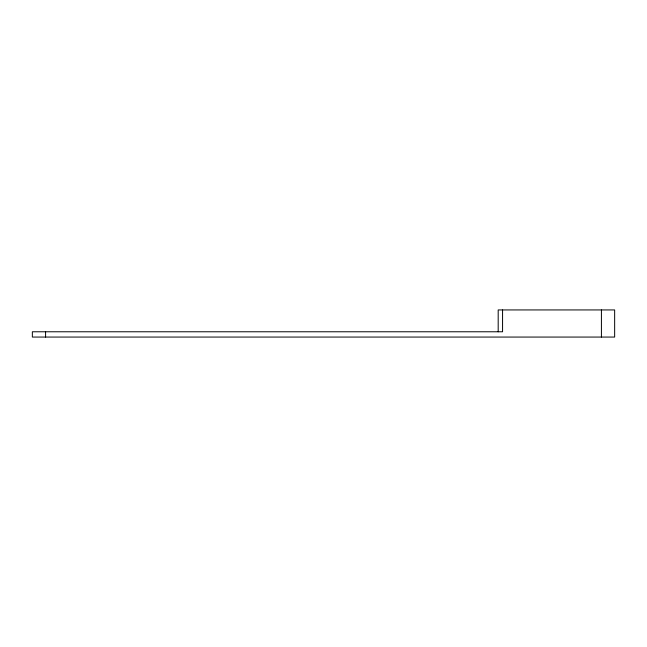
<?xml version="1.0" encoding="UTF-8"?>
<svg xmlns="http://www.w3.org/2000/svg" width="647" height="647" viewBox="0 0 647 647"><rect width="100%" height="100%" fill="white"/><g stroke="black" fill="none" stroke-linecap="round" stroke-linejoin="round"><path stroke-width="0.97" d="M601.419 309.937L601.419 337.063M502.565 309.937L502.565 331.774L32.35 331.774L32.35 337.063L614.65 337.063L614.65 309.937L498.19 309.937L498.19 331.774M45.581 331.774L45.581 337.063"/></g></svg>
